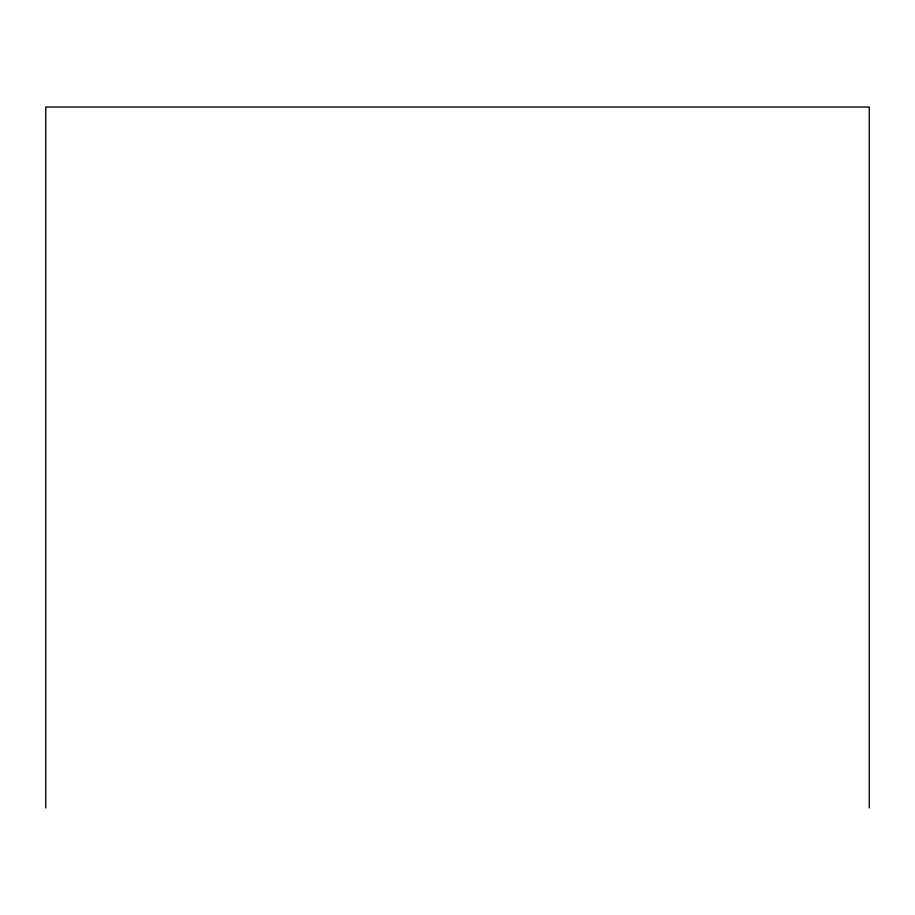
<?xml version="1.0" encoding="UTF-8"?>
<svg xmlns="http://www.w3.org/2000/svg" width="915" height="915" viewBox="0 0 915 915"><rect width="100%" height="100%" fill="white"/><g stroke="black" fill="none" stroke-linecap="round" stroke-linejoin="round"><path stroke-width="1.37" d="M869.25 807.968L869.25 107.032L45.75 107.032L45.75 807.968"/></g></svg>
